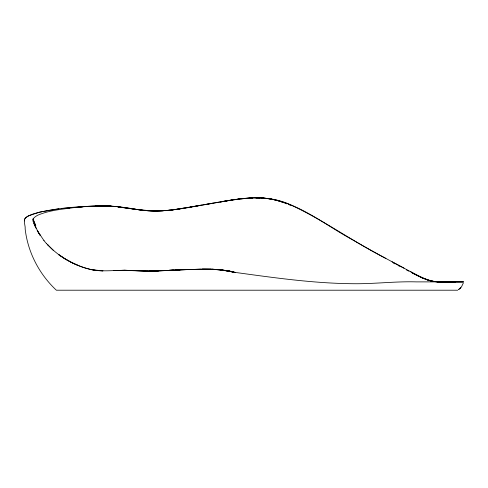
<?xml version="1.0" encoding="UTF-8"?>
<svg xmlns="http://www.w3.org/2000/svg" width="488" height="488" viewBox="0 0 488 488"><rect width="100%" height="100%" fill="white"/><g stroke="black" fill="none" stroke-linecap="round" stroke-linejoin="round"><path stroke-width="0.73" d="M463.338 282.955L461.569 286.682L458.598 289.634L460.94 287.487L460.166 288.304M28.81 215.763L39.766 212.042L58.767 208.876M191.546 206.778C175.338 209.803 158.801 212.268 142.307 210.182M192.486 206.753L171.312 210.066M211.353 203.569C237.156 199.037 265.088 193.047 290 204.588C323.385 219.887 353.184 241.834 385.898 258.445M190.979 206.875L201.404 205.106M205.838 204.362L213.262 203.106M200.714 205.363C179.438 209.291 157.673 213.274 136.067 209.321C118.364 206.143 100.357 204.722 82.435 206.9M195.798 206.058C214.683 203.191 233.416 198.726 252.552 197.927M220.686 201.825C233.868 199.604 247.19 197.329 260.61 197.878M193.218 206.631L211.505 203.545M220.417 202.014L230.068 200.403M183.549 208.156C168.58 211.048 153.208 211.932 138.073 209.7M230.781 200.3L232.916 199.995M234.344 199.787L239.334 199.073M69.461 208.224C59.701 209.425 49.806 210.657 40.535 214.11C37.064 215.141 29.603 219.112 34.355 222.986M61.335 208.583L86.346 206.375L107.952 205.893L117.437 206.625L136.018 209.315L148.291 210.566M74.835 207.644L76.128 207.504M165.316 210.688L169.812 210.224M241.56 198.848L252.644 197.982M80.172 207.107L82.423 206.906M85.339 206.65L89.304 206.351M255.578 197.89L260.012 197.884M186.514 269.614L179.889 269.821L200.836 269.187L187.984 269.571M173.142 270.114L169.385 270.218L173.887 270.102M95.496 205.936L108.068 205.924M163.09 210.798L150.524 210.706M463.557 281.881L439.853 281.979L433.777 281.503M256.169 197.89C266.674 197.561 277.16 199.799 286.822 203.862M445.538 281.869C432.801 283.388 420.876 277.599 410.109 271.432M452.565 281.881L436.705 281.887M452.596 281.881L447.057 281.869M454.84 281.881L462.941 281.881M457.738 290.207L56.358 290.207C39.253 274.219 27.822 252.32 25.162 229C25.687 225.285 22.356 220.106 26.2 217.367C28.511 215.672 31.232 214.647 33.916 213.707C59.176 206.93 85.809 205.948 111.819 206.168M453.468 281.869L455.237 281.869M453.517 281.881L454.407 281.881M455.28 281.881L439.621 281.972L431.3 281.07M463.447 281.881L416.301 281.881C396.762 281.308 377.315 283.619 357.802 283.735C316.986 283.827 276.47 278.069 236.125 272.536M202.313 269.132L222.485 269.724L201.568 269.126M261.513 197.976C295.704 199.94 323.117 223.925 352.098 239.535C371.276 250.71 390.864 261.159 410.445 271.609C418.521 275.866 426.732 280.649 435.955 281.789M212.03 269.12L216.513 269.504M218.008 269.632L222.491 270.017C201.08 268.235 179.614 270.2 158.197 270.822L169.409 270.321C154.531 271.481 139.617 271.066 124.733 270.303C113.716 270.267 102.578 271.828 91.659 269.687C75.091 265.929 59.463 257.292 47.812 244.891L47.983 245.055M261.769 197.939L271.438 199.122L276.543 200.324M212.03 269.126L232.477 271.566L222.504 270.132L232.477 271.865L223.223 270.077L235.375 272.585L227.512 270.694L235.375 272.579M109.519 205.991L110.965 206.143M113.131 206.369L116.016 206.674M141.587 210.096L117.578 206.869M134.749 209.273L137.409 209.614M113.259 206.29L116.138 206.68M130.766 208.724L133.419 209.096M126.124 208.053L118.181 206.9M91.659 269.675L102.998 270.864C91.976 270.797 81.337 267.363 71.565 262.459L78.068 265.411M428.013 280.216L432.606 281.326M427.457 280.008L430.66 280.893M233.947 272.005L235.387 272.408M277.269 200.495L282.985 202.319M424.005 278.697L427.348 279.966M288.573 204.49L290.464 205.32M420.723 277.202L422.767 278.178M423.34 278.441L412.994 273.323M420.04 276.879L414.635 274.213M411.964 272.822L413.964 273.866M398.135 265.515L399.428 266.204M406.437 269.919L408.737 271.133M393.346 262.971L395.091 263.904M404.015 268.174L392.139 261.812M46.384 243.481L53.155 250.21M33.922 223.388L38.393 232.581L40.303 235.515L37.192 230.428L44.066 240.743M43.914 240.566L46.537 243.658M33.721 222.937L35.6 227.164M34.105 223.785L36.106 228.335M24.473 220.93L24.43 219.698A133.651 17.361 -0.7 0 1 28.725 215.763M69.046 208.193A67.015 6.234 -2.9 0 1 82.124 206.851M179.919 269.785L169.403 270.401L179.919 269.785M158.204 270.779L147.242 271.151L158.204 270.779M124.733 270.26L113.643 270.614L124.733 270.26L147.242 271.09L124.739 270.248M179.907 269.931L175.399 270.053L179.895 269.956M211.274 269.059L200.83 269.333L211.274 269.059M158.204 270.895L149.432 270.968L158.197 270.913M235.369 272.548L232.483 272.084L235.369 272.548M71.693 262.526L65.117 258.902L58.529 254.523L65.166 258.939L71.644 262.514M35.783 225.999L33.013 219.002L35.783 225.999"/></g></svg>
